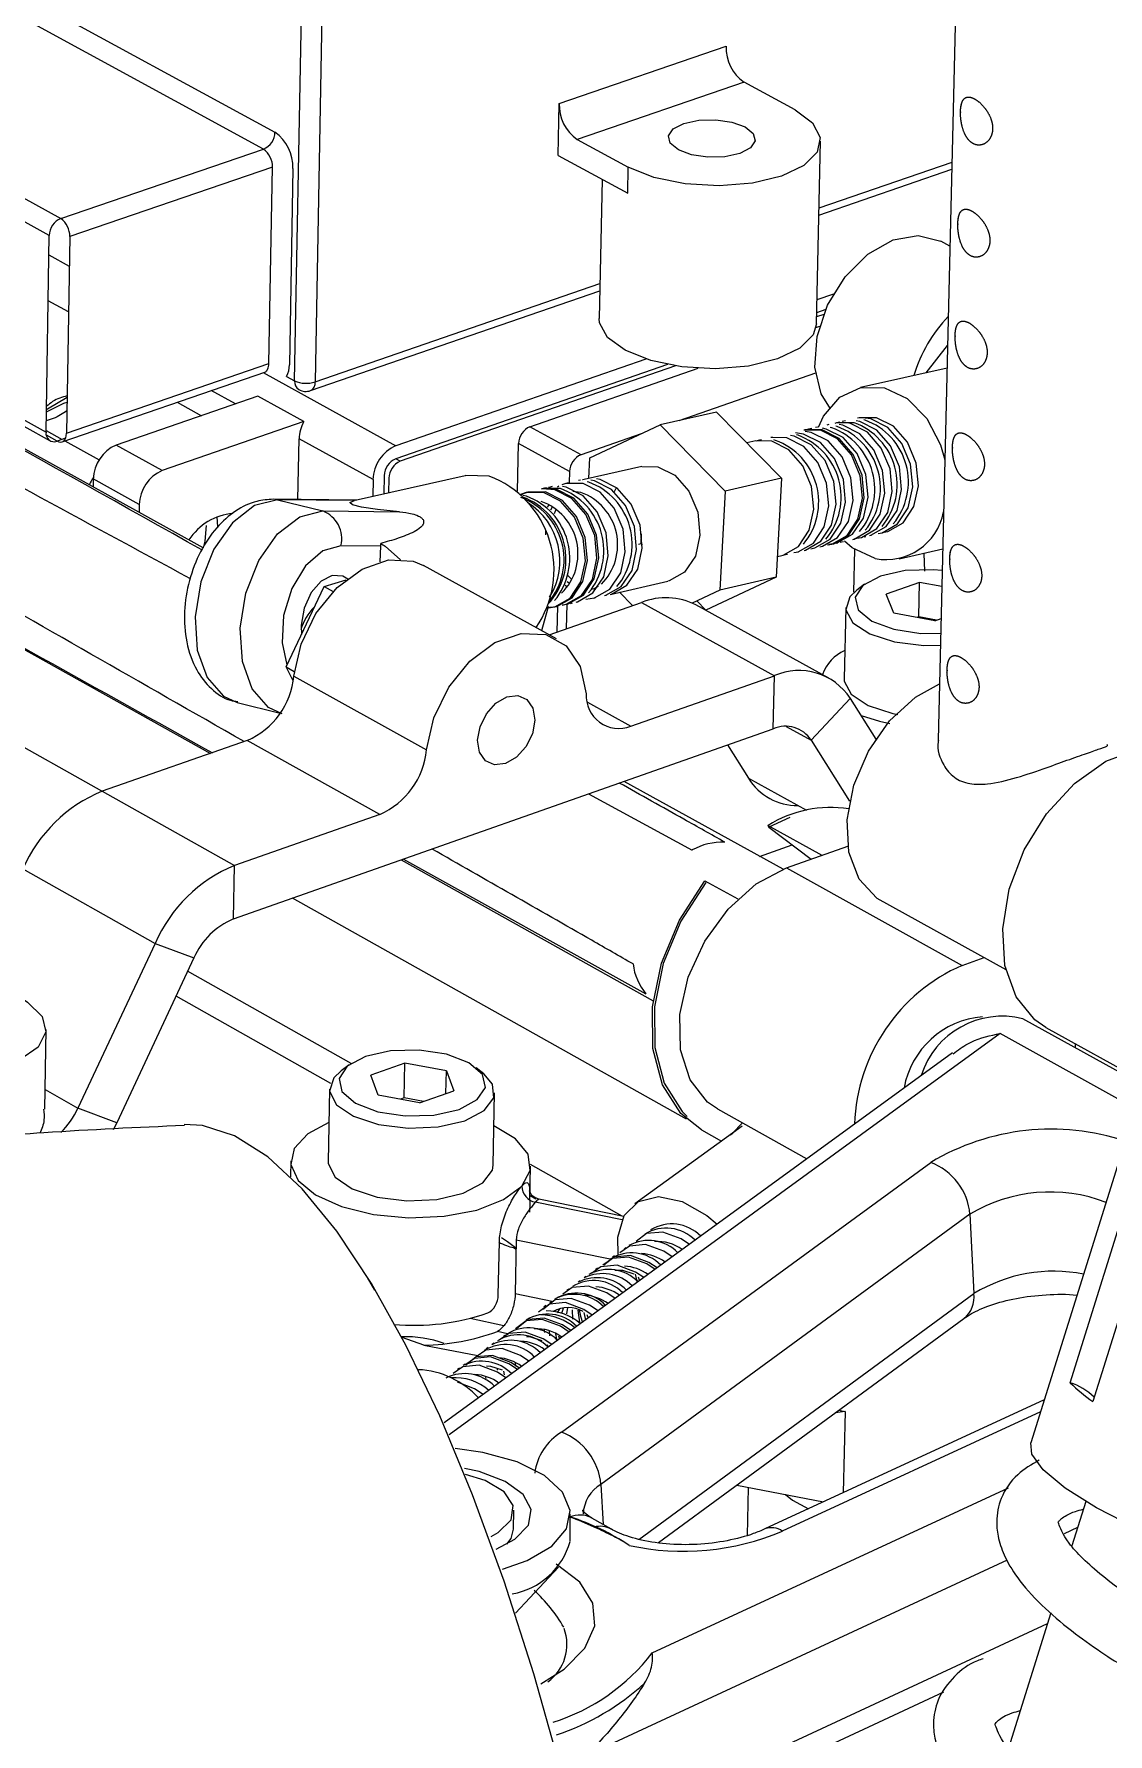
# Model space of a CAD drawing. Header units: millimetres. Extents: x -151 to 157, y -71 to 282.
# Drawn here: x 25.2 to 57.3, y -21.6 to 29.2 of the extents above; entities that cross this region are included whole.
import ezdxf

# ---------------------------------------------------------------- set-up
doc = ezdxf.new("R2010")
doc.units = ezdxf.units.MM

msp = doc.modelspace()

# ---------------------------------------------------------------- linework, layer by layer
at = {"color": 7, "linetype": 'Continuous', "lineweight": 15}
for p, q in [((30.242, 13.884), (-43.66, 54.821)), ((27.214, 6.607), (-43.429, 46.197)), ((17.14, 34.608), (32.389, 26.311)), ((32.046, 25.805), (16.8, 34.108)), ((25.637, 23.225), (10.42, 31.58)), ((52.803, 31.996), (52.23, 8.137)), ((33.794, 29.808), (33.589, 18.844)), ((40.894, 27.173), (45.886, 28.882)), ((46.424, 27.804), (41.432, 26.092)), ((47.953, 26.982), (46.424, 27.804)), ((40.862, 25.611), (40.894, 27.173)), ((41.432, 26.092), (42.959, 25.266)), ((48.587, 20.586), (48.712, 26.046)), ((10.35, 25.753), (25.541, 17.347)), ((10.478, 25.49), (25.668, 17.082)), ((25.982, 23.733), (32.046, 25.805)), ((42.943, 24.485), (42.959, 25.266)), ((48.662, 23.834), (52.64, 25.207)), ((42.179, 24.898), (42.091, 20.739)), ((52.585, 22.903), (52.307, 23.053)), ((33.455, 18.585), (42.109, 21.572)), ((49.1, 21.474), (48.604, 21.302)), ((48.808, 20.863), (48.592, 20.789)), ((48.866, 21.007), (48.595, 20.913)), ((48.575, 20.474), (48.689, 20.514)), ((26.154, 17.311), (32.208, 19.397)), ((44.132, 19.367), (36.001, 16.55)), ((43.489, 19.531), (36.009, 16.94)), ((44.37, 19.325), (36.14, 16.473)), ((40.018, 17.507), (45.053, 19.253)), ((48.564, 19.109), (44.471, 17.687)), ((52.497, 19.259), (49.905, 18.68)), ((11.322, 18.424), (30.457, 7.741)), ((33.253, 17.659), (31.873, 18.418)), ((45.603, 17.94), (47.548, 15.964)), ((33.253, 17.659), (29.018, 16.196)), ((41.546, 16.671), (40.018, 17.507)), ((43.344, 17.296), (41.546, 16.671)), ((41.814, 16.579), (43.914, 17.563)), ((43.914, 17.563), (45.86, 15.584)), ((48.454, 17.458), (48.398, 17.445)), ((48.622, 17.495), (48.566, 17.483)), ((48.957, 17.57), (48.901, 17.558)), ((49.045, 17.476), (48.998, 17.486)), ((49.293, 17.645), (49.237, 17.633)), ((49.46, 17.683), (49.404, 17.67)), ((29.018, 16.196), (27.64, 16.958)), ((33.076, 15.331), (33.11, 17.144)), ((35.323, 15.926), (33.11, 17.144)), ((39.647, 15.576), (39.676, 17.001)), ((41.203, 16.164), (39.676, 17.001)), ((46.774, 17.081), (46.507, 17.021)), ((47.253, 17.074), (46.774, 17.081)), ((46.942, 17.119), (46.886, 17.107)), ((47.279, 17.194), (47.222, 17.182)), ((47.701, 17.175), (47.222, 17.182)), ((47.365, 17.099), (47.318, 17.11)), ((43.368, 16.319), (41.641, 15.932)), ((41.781, 15.963), (41.814, 16.579)), ((28.331, 15.181), (26.953, 15.944)), ((38.085, 16.041), (34.786, 15.304)), ((35.323, 15.926), (35.313, 15.421)), ((41.189, 15.831), (41.133, 15.818)), ((41.203, 16.164), (41.196, 15.832)), ((41.528, 15.907), (41.472, 15.894)), ((41.951, 15.886), (41.84, 15.908)), ((47.548, 15.964), (45.86, 15.584)), ((47.548, 15.964), (47.387, 13.004)), ((34.828, 15.313), (32.344, 15.338)), ((32.469, 15.322), (32.344, 15.338)), ((32.469, 15.322), (33.82, 14.988)), ((34.768, 15.299), (32.469, 15.322)), ((34.835, 15.311), (34.768, 15.299)), ((39.914, 15.43), (39.803, 15.452)), ((40.511, 15.679), (40.454, 15.666)), ((40.68, 15.717), (40.624, 15.704)), ((40.881, 15.725), (40.839, 15.701)), ((42.55, 15.575), (42.594, 15.668)), ((45.86, 15.584), (45.7, 12.621)), ((28.331, 15.181), (28.327, 14.945)), ((33.82, 14.988), (36.119, 14.965)), ((40.692, 15.117), (40.635, 15.009)), ((40.487, 14.399), (40.485, 14.272)), ((43.344, 14.002), (43.36, 14.309)), ((50.181, 14.252), (50.236, 14.265)), ((35.56, 13.938), (34.365, 13.948)), ((48, 13.758), (48.056, 13.771)), ((49.175, 14.025), (49.231, 14.037)), ((49.298, 14.054), (49.343, 14.063)), ((49.343, 14.063), (49.399, 14.075)), ((49.678, 14.139), (49.734, 14.151)), ((50.013, 14.215), (50.069, 14.227)), ((51.069, 13.556), (52.368, 13.851)), ((40.812, 11.164), (36.838, 13.357)), ((47.421, 13.627), (47.552, 13.657)), ((47.619, 13.673), (47.664, 13.682)), ((47.664, 13.682), (47.72, 13.695)), ((51.799, 13.721), (51.821, 13.193)), ((32.721, 10.326), (33.858, 12.731)), ((33.858, 12.731), (34.517, 12.929)), ((33.858, 12.731), (34.133, 12.578)), ((41.135, 12.879), (41.197, 12.834)), ((42.421, 12.494), (44.147, 12.885)), ((50.028, 12.798), (49.794, 12.624)), ((51.672, 12.852), (50.674, 12.502)), ((51.648, 11.824), (51.672, 12.852)), ((52.341, 12.731), (51.672, 12.852)), ((40.593, 11.285), (43.355, 12.251)), ((41.121, 12.2), (41.105, 11.464)), ((41.235, 12.225), (41.291, 12.238)), ((41.404, 12.264), (41.461, 12.277)), ((41.913, 12.379), (41.969, 12.392)), ((42.252, 12.456), (42.308, 12.469)), ((43.355, 12.251), (47.332, 10.064)), ((50.901, 11.929), (50.674, 12.502)), ((48.963, 9.994), (44.986, 12.179)), ((49.466, 12.103), (49.417, 9.966)), ((52.129, 11.706), (50.901, 11.929)), ((52.129, 11.706), (52.318, 11.772)), ((32.721, 10.326), (32.969, 10.188)), ((32.935, 9.91), (32.721, 10.326)), ((32.954, 10.053), (36.921, 7.849)), ((43.033, 8.554), (47.332, 10.064)), ((47.296, 8.474), (47.332, 10.064)), ((31.255, 9.266), (32.545, 8.942)), ((49.603, 9.381), (48.432, 8.134)), ((49.603, 9.381), (50.365, 8.17)), ((48.432, 8.134), (49.581, 6.311)), ((31.559, 8.126), (27.217, 6.608)), ((35.523, 5.916), (31.559, 8.126)), ((45.93, 7.993), (46.56, 6.997)), ((27.217, 6.608), (31.177, 4.389)), ((47.589, 4.275), (42.84, 6.905)), ((41.772, 6.53), (44.876, 4.852)), ((35.523, 5.916), (31.177, 4.389)), ((47.796, 5.824), (47.164, 5.532)), ((48.759, 4.691), (47.14, 5.586)), ((47.14, 5.586), (47.164, 5.532)), ((47.164, 5.532), (48.434, 4.576)), ((36.24, 4.582), (43.487, 0.555)), ((24.851, 4.288), (28.806, 2.06)), ((31.148, 2.79), (31.177, 4.389)), ((36.163, 4.555), (43.706, 0.344)), ((47.694, 4.314), (52.951, 1.403)), ((45.254, 3.934), (46.237, 3.388)), ((44.703, -3.194), (32.916, 3.412)), ((50.394, 3.415), (54.255, 1.279)), ((28.806, 2.06), (26.495, -2.871)), ((28.806, 2.06), (29.964, 1.626)), ((29.964, 1.626), (27.654, -3.302)), ((52.951, 1.403), (53.608, 1.637)), ((34.669, -1.531), (29.776, 1.225)), ((34.058, -2.125), (29.429, 0.485)), ((59.9, -3.039), (54.766, -0.193)), ((55.456, -0.455), (60.561, -3.284)), ((25.501, -2.896), (25.54, -0.515)), ((36.276, -1.52), (35.253, -1.883)), ((36.256, -2.562), (36.276, -1.52)), ((34.606, -1.574), (34.37, -1.749)), ((35.473, -2.477), (35.253, -1.883)), ((37.506, -2.428), (37.519, -1.75)), ((37.519, -1.75), (37.741, -2.344)), ((38.635, -1.841), (38.407, -1.656)), ((34.023, -2.303), (33.982, -4.467)), ((36.718, -2.708), (35.473, -2.477)), ((36.718, -2.708), (37.741, -2.344)), ((38.917, -4.574), (38.961, -2.409)), ((27.654, -3.302), (26.495, -2.871)), ((45.627, -2.887), (48.301, -4.384)), ((46.37, -3.4), (43.155, -5.725)), ((45.151, -3.515), (45.748, -3.85)), ((46.376, -3.306), (46.078, -3.611)), ((32.861, -4.445), (32.852, -4.921)), ((42.774, -6.096), (40.039, -4.555)), ((40.961, -12.551), (52.009, -4.49)), ((40.018, -5.615), (40.039, -4.6)), ((56.176, -11.075), (58.21, -4.582)), ((40.194, -5.586), (40.021, -5.488)), ((42.824, -6.106), (40.289, -5.59)), ((58.894, -5.139), (56.858, -11.638)), ((53.181, -6.039), (42.141, -14.114)), ((53.181, -6.039), (53.301, -8.41)), ((39.588, -7.046), (39.525, -7.032)), ((42.891, -7.035), (42.834, -7.077)), ((42.549, -7.283), (42.492, -7.324)), ((41.523, -8.026), (41.465, -8.067)), ((41.694, -7.902), (41.637, -7.943)), ((42.036, -7.654), (41.979, -7.696)), ((41.18, -8.274), (41.123, -8.315)), ((40.495, -8.77), (40.437, -8.811)), ((40.666, -8.646), (40.609, -8.687)), ((41.281, -8.895), (41.287, -9.176)), ((39.233, -9.372), (38.233, -9.152)), ((39.282, -9.648), (39.225, -9.689)), ((43.867, -15.855), (53.003, -9.152)), ((36.847, -9.952), (38.455, -10.257)), ((38.767, -10.021), (38.71, -10.062)), ((38.939, -9.896), (38.881, -9.938)), ((40.872, -9.677), (40.902, -9.767)), ((37.907, -10.643), (37.85, -10.684)), ((38.079, -10.518), (38.022, -10.56)), ((55.407, -11.586), (47.048, -15.447)), ((46.204, -14.14), (48.805, -14.635)), ((46.544, -14.205), (46.512, -15.637)), ((56.644, -14.624), (56.229, -15.949)), ((39.53, -15.45), (39.533, -14.888)), ((41.221, -15.816), (41.226, -14.995)), ((42.461, -15.456), (41.87, -15.119)), ((39.585, -17.961), (40.872, -16.589)), ((55.6, -17.957), (54.335, -21.995)), ((43.678, -24.375), (52.404, -20.317))]:
    msp.add_line(p, q, dxfattribs=at)
at = {"color": 144, "linetype": 'Continuous', "lineweight": 0}
for p, q in [((10.761, 32.082), (25.982, 23.733)), ((32.978, 18.88), (33.18, 29.844)), ((40.862, 25.611), (42.943, 24.485)), ((32.315, 25.263), (26.251, 23.189)), ((32.208, 19.397), (32.315, 25.263)), ((32.927, 25.227), (32.82, 19.361)), ((25.541, 17.347), (25.637, 23.225)), ((26.251, 23.189), (26.154, 17.311)), ((51.873, 19.12), (52.514, 19.932)), ((26.021, 17.052), (32.116, 19.152)), ((32.738, 19.012), (32.978, 18.88)), ((31.873, 18.418), (27.64, 16.958)), ((29.462, 18.238), (30.189, 17.837)), ((45.603, 17.94), (43.914, 17.563)), ((25.69, 17.729), (25.547, 17.68)), ((48.205, 17.288), (47.959, 17.319)), ((48.709, 17.4), (48.211, 17.403)), ((48.429, 17.338), (48.254, 17.366)), ((48.877, 17.438), (48.768, 17.459)), ((49.213, 17.513), (49.166, 17.524)), ((49.38, 17.551), (49.271, 17.572)), ((49.604, 17.601), (49.494, 17.622)), ((49.883, 17.663), (49.774, 17.684)), ((50.218, 17.738), (49.972, 17.77)), ((50.051, 17.701), (50.004, 17.711)), ((25.872, 17.072), (25.551, 17.25)), ((26.125, 17.16), (25.872, 17.072)), ((47.925, 17.225), (47.816, 17.246)), ((48.037, 17.25), (47.991, 17.26)), ((36.14, 16.473), (36.001, 16.55)), ((26.953, 15.944), (26.949, 15.708)), ((35.658, 16.043), (35.648, 15.496)), ((35.797, 15.966), (35.789, 15.528)), ((41.782, 15.848), (41.734, 15.859)), ((42.121, 15.924), (42.01, 15.946)), ((40.82, 15.633), (40.385, 15.65)), ((40.764, 15.62), (40.397, 15.647)), ((41.103, 15.696), (40.992, 15.718)), ((41.542, 15.541), (41.3, 15.568)), ((40.593, 15.184), (40.537, 15.102)), ((35.536, 13.469), (35.56, 13.938)), ((35.685, 13.934), (36.141, 13.525)), ((43.344, 14.002), (43.269, 13.985)), ((43.382, 13.964), (43.344, 14.002)), ((49.71, 12.556), (49.74, 13.835)), ((41.074, 12.765), (41.145, 12.724)), ((41.139, 13.069), (41.261, 12.952)), ((41.902, 12.655), (42.073, 12.74)), ((47.387, 13.004), (45.284, 12.026)), ((47.387, 13.004), (45.7, 12.621)), ((43.09, 12.158), (42.699, 12.557)), ((45.7, 12.621), (44.872, 12.236)), ((45.284, 12.026), (45.013, 12.301)), ((40.839, 12.138), (40.823, 11.365)), ((51.648, 11.824), (51.591, 11.804)), ((52.186, 11.726), (51.648, 11.824)), ((31.148, 2.79), (47.296, 8.474)), ((47.685, 8.545), (48.432, 8.134)), ((46.56, 6.997), (48.293, 6.04)), ((46.89, 4.662), (47.863, 5.006)), ((47.694, 4.314), (49.528, 4.964)), ((56.333, -0.941), (56.33, -1.06)), ((37.519, -1.75), (36.276, -1.52)), ((52.657, -1.214), (37.451, -12.278)), ((36.256, -2.562), (36.144, -2.602)), ((36.829, -2.668), (36.256, -2.562)), ((27.654, -3.302), (27.55, -3.511)), ((57.845, -3.797), (55.006, -12.869)), ((39.071, -8.454), (39.104, -6.852)), ((39.525, -7.032), (39.604, -7.079)), ((39.609, -6.808), (39.576, -8.41)), ((35.382, -8.311), (35.161, -7.926)), ((43.255, -7.909), (43.293, -8.027)), ((43.277, -15.76), (53.301, -8.41)), ((40.816, -8.881), (40.755, -8.95)), ((41.015, -8.841), (40.958, -9.016)), ((41.146, -8.823), (41.11, -9.019)), ((41.719, -9.031), (41.757, -9.145)), ((40.443, -9.498), (40.451, -9.572)), ((40.591, -9.537), (40.602, -9.675)), ((36.847, -9.952), (36.195, -9.725)), ((40.53, -9.927), (40.56, -10.016)), ((39.036, -10.655), (39.038, -10.701)), ((39.567, -10.468), (39.591, -10.593)), ((38.693, -10.904), (38.695, -10.951)), ((39.226, -10.727), (39.248, -10.843))]:
    msp.add_line(p, q, dxfattribs=at)
at = {"color": 8, "linetype": 'Continuous', "lineweight": 15}
for p, q in [((48.667, 24.047), (52.645, 25.419)), ((25.628, 22.644), (26.236, 22.31)), ((33.589, 18.844), (42.113, 21.785)), ((26.214, 20.94), (25.605, 21.275)), ((32.034, 19.124), (36.009, 16.94)), ((31.211, 18.19), (30.484, 18.59)), ((25.542, 17.39), (26.023, 17.124)), ((26.103, 17.08), (27.127, 16.513)), ((41.738, 9.27), (43.033, 8.554)), ((54.089, -0.637), (37.604, -12.637)), ((58.643, -3.164), (54.089, -0.637)), ((25.511, -2.312), (26.495, -2.871)), ((42.774, -6.208), (40.179, -5.68)), ((42.416, -7.381), (39.609, -6.808)), ((39.576, -8.41), (40.68, -8.636)), ((39.343, -9.608), (39.044, -9.547)), ((55.296, -11.941), (47.568, -15.511)), ((49.26, -11.898), (49.444, -11.936)), ((49.444, -11.936), (49.387, -14.366)), ((42.141, -14.114), (42.206, -15.31)), ((43.677, -19.151), (54.339, -14.217)), ((56.399, -15.406), (56, -15.592)), ((54.295, -16.382), (41.691, -22.227)), ((41.823, -24.626), (55.503, -18.268))]:
    msp.add_line(p, q, dxfattribs=at)
at = {"color": 7, "linetype": 'Continuous', "lineweight": 15, "flags": 128}
for points in [[(47.953, 26.982), (48.476, 26.593), (48.705, 26.158), (48.616, 25.719), (48.217, 25.32), (47.548, 24.999), (46.673, 24.788), (45.679, 24.708), (44.663, 24.768), (43.726, 24.96), (42.959, 25.266)], [(46.457, 26.468), (46.701, 26.27), (46.755, 26.05), (46.612, 25.841), (46.294, 25.675), (45.848, 25.578), (45.343, 25.564), (44.855, 25.636), (44.46, 25.782), (44.217, 25.98), (44.163, 26.201), (44.306, 26.409), (44.625, 26.575), (45.071, 26.672), (45.575, 26.685), (46.062, 26.614), (46.457, 26.468)], [(48.649, 17.495), (48.804, 17.82), (49.291, 18.389), (49.922, 18.684), (50.622, 18.669), (51.305, 18.347), (51.889, 17.755), (52.304, 16.965), (52.432, 16.52)], [(49.715, 17.626), (49.193, 17.622), (49.138, 17.606)], [(46.886, 17.107), (46.842, 17.096), (46.787, 17.079)], [(47.552, 13.657), (47.591, 13.667), (48.048, 13.928), (48.371, 14.41), (48.509, 15.037), (48.442, 15.716), (48.18, 16.341), (47.762, 16.818), (47.253, 17.074)], [(47.915, 13.743), (48.039, 13.768), (48.497, 14.03), (48.819, 14.511), (48.957, 15.139), (48.89, 15.817), (48.628, 16.442), (48.21, 16.919), (47.701, 17.175)], [(43.368, 16.319), (43.847, 16.311), (44.356, 16.054), (44.774, 15.576), (45.037, 14.949), (45.105, 14.269), (44.967, 13.64), (44.644, 13.157), (44.186, 12.895), (44.147, 12.885)], [(38.803, 16.029), (38.102, 16.044), (38.085, 16.041)], [(41.612, 15.81), (41.089, 15.807), (40.977, 15.77)], [(41.693, 12.354), (41.952, 12.389), (42.41, 12.651), (42.733, 13.135), (42.871, 13.765), (42.803, 14.445), (42.54, 15.073), (42.122, 15.553), (41.612, 15.81)], [(42.252, 12.456), (42.291, 12.466), (42.749, 12.728), (43.072, 13.211), (43.21, 13.841), (43.142, 14.522), (42.879, 15.15), (42.461, 15.629), (41.951, 15.886)], [(36.119, 14.965), (35.455, 15.035), (34.981, 15.104), (34.706, 15.172), (34.634, 15.238), (34.768, 15.299)], [(40.934, 15.658), (40.41, 15.655), (40.355, 15.638)], [(50.343, 13.566), (49.661, 13.89), (49.428, 14.082)], [(32.954, 10.053), (33.169, 11.007), (33.617, 11.92), (34.25, 12.695), (34.999, 13.249), (35.785, 13.523), (36.522, 13.486), (36.838, 13.357)], [(52.352, 13.205), (52.086, 13.228), (51.247, 13.204), (50.508, 13.04), (49.981, 12.76), (49.745, 12.407), (49.837, 12.034), (50.244, 11.698), (50.903, 11.45), (51.715, 11.329), (52.307, 11.33)], [(49.794, 12.624), (49.588, 12.425), (49.47, 12.037), (49.679, 11.648), (50.187, 11.313), (50.928, 11.076), (51.799, 10.969), (52.298, 10.972)], [(36.921, 7.849), (37.138, 8.805), (37.587, 9.721), (38.221, 10.499), (38.972, 11.055), (39.758, 11.329), (40.496, 11.294), (41.105, 10.952), (41.522, 10.34), (41.702, 9.525)], [(50.394, 3.415), (49.865, 3.985), (49.559, 4.788), (49.504, 5.753), (49.704, 6.791), (50.143, 7.808), (50.78, 8.711), (51.556, 9.418), (52.271, 9.816)], [(49.924, 8.87), (50.476, 8.703), (50.788, 8.637)], [(55.456, -0.455), (55.126, -0.229), (54.56, 0.466), (54.23, 1.398), (54.161, 2.497), (54.359, 3.679), (54.808, 4.856), (55.476, 5.938), (56.311, 6.843), (57.25, 7.503), (58.222, 7.868), (59.153, 7.911), (59.913, 7.664)], [(24.884, 0.368), (24.991, 0.3), (25.426, -0.126), (25.535, -0.588), (25.305, -1.038), (24.761, -1.424), (23.961, -1.707), (22.992, -1.854), (21.96, -1.849), (20.978, -1.694), (20.151, -1.405), (19.57, -1.013), (19.297, -0.562), (19.363, -0.1), (19.758, 0.323), (19.965, 0.451)], [(37.9, -2.903), (38.442, -2.612), (38.687, -2.246), (38.599, -1.859), (38.191, -1.512), (37.526, -1.256), (36.704, -1.131), (35.851, -1.155), (35.096, -1.325), (34.554, -1.615), (34.307, -1.981), (34.393, -2.368), (34.8, -2.716), (35.465, -2.973), (36.288, -3.099), (37.143, -3.074), (37.9, -2.903)], [(34.37, -1.749), (34.154, -1.957), (34.025, -2.36), (34.23, -2.762), (34.74, -3.11), (35.488, -3.356), (36.372, -3.466), (37.272, -3.426), (38.067, -3.241)], [(38.067, -3.241), (38.648, -2.936), (38.937, -2.553), (38.896, -2.144), (38.635, -1.841)], [(40.967, -22.719), (40.136, -19.781), (39.244, -17.008), (38.302, -14.428), (37.319, -12.069), (36.307, -9.954), (35.275, -8.106), (34.236, -6.543), (33.2, -5.279), (32.178, -4.325), (31.18, -3.691), (30.217, -3.381), (29.676, -3.35)], [(34.004, -3.291), (33.374, -3.631), (32.965, -4.071), (32.866, -4.551), (33.085, -5.028), (33.604, -5.461), (34.377, -5.81), (35.334, -6.045), (36.392, -6.144), (37.454, -6.098), (38.427, -5.911), (39.223, -5.601), (39.772, -5.195), (39.772, -5.195)], [(39.772, -5.195), (40.025, -4.729), (39.96, -4.244), (39.583, -3.785), (38.941, -3.397)], [(42.661, -7.254), (42.647, -6.724), (42.839, -6.079), (43.262, -5.657), (43.865, -5.508), (44.575, -5.652), (45.306, -6.071), (45.618, -6.336)], [(44.276, -7.312), (44.027, -7.146), (43.48, -6.945), (42.997, -6.988), (42.71, -7.191)], [(42.055, -8.928), (41.802, -8.759), (41.255, -8.557), (40.772, -8.599), (40.427, -8.878), (40.42, -8.889)], [(42.568, -8.555), (42.316, -8.386), (41.769, -8.184), (41.286, -8.227), (40.999, -8.43)], [(41.447, -8.905), (41.501, -9.278), (41.513, -9.322)], [(39.301, -10.931), (39.043, -10.757), (38.496, -10.554), (38.013, -10.596), (37.725, -10.8)], [(38.614, -11.431), (38.355, -11.256), (37.851, -11.06)], [(39.198, -16.65), (39.933, -16.393), (40.669, -15.96), (41.11, -15.446), (41.221, -14.894), (40.995, -14.347), (40.45, -13.85), (39.631, -13.443), (38.604, -13.159), (37.782, -13.044)], [(56.968, -14.812), (56.028, -14.223), (55.374, -13.68), (55.035, -13.206), (55.006, -12.869)], [(39.003, -16.046), (39.567, -15.752), (39.97, -15.331), (40.057, -14.869), (39.818, -14.417), (39.279, -14.024), (38.5, -13.732), (38.059, -13.637)], [(38.861, -15.674), (39.07, -15.556), (39.455, -15.172), (39.516, -14.747), (39.244, -14.338), (38.676, -14.001), (38.094, -13.822)], [(47.661, -14.417), (47.876, -14.585), (48.355, -14.843)], [(70.057, -17.643), (70.046, -17.673), (69.744, -17.956), (69.125, -18.12), (68.216, -18.159), (67.056, -18.07), (65.696, -17.857), (64.197, -17.53), (62.623, -17.102), (61.045, -16.592), (59.533, -16.023), (58.154, -15.421), (56.968, -14.812)], [(40.344, -20.073), (41.044, -19.639), (41.664, -19.015), (41.956, -18.343), (41.903, -17.669), (41.508, -17.039), (40.799, -16.496)]]:
    msp.add_lwpolyline(points, dxfattribs=at)
at = {"color": 144, "linetype": 'Continuous', "lineweight": 0, "flags": 128}
for points in [[(49.007, 18.045), (48.73, 18.493), (48.546, 19.289), (48.613, 20.204), (48.925, 21.138), (49.448, 21.989), (50.124, 22.666), (50.882, 23.094), (51.637, 23.228), (52.307, 23.053)], [(48.587, 20.586), (48.488, 20.252), (48.089, 19.854), (47.424, 19.533), (46.557, 19.322), (45.571, 19.241), (44.563, 19.298), (43.63, 19.488), (42.863, 19.791), (42.336, 20.179), (42.101, 20.613), (42.091, 20.739)], [(26.172, 18.379), (25.581, 18.035), (25.552, 18.013)], [(25.551, 17.954), (26.072, 18.211), (26.169, 18.242)], [(25.872, 17.072), (25.926, 17.05), (25.978, 17.044), (26.026, 17.054), (26.069, 17.079), (26.104, 17.119), (26.13, 17.173), (26.147, 17.238), (26.154, 17.311)], [(48.42, 13.857), (48.543, 13.882), (49.001, 14.144), (49.323, 14.625), (49.461, 15.252), (49.394, 15.93), (49.132, 16.555), (48.714, 17.032), (48.205, 17.288)], [(48.765, 17.413), (48.243, 17.409), (48.232, 17.406)], [(48.398, 17.445), (48.354, 17.434), (48.277, 17.41)], [(48.687, 13.915), (48.767, 13.933), (49.224, 14.195), (49.547, 14.676), (49.685, 15.303), (49.618, 15.98), (49.356, 16.605), (48.938, 17.082), (48.429, 17.338)], [(48.924, 13.971), (49.047, 13.996), (49.504, 14.258), (49.826, 14.739), (49.965, 15.366), (49.898, 16.043), (49.635, 16.668), (49.218, 17.145), (48.709, 17.4)], [(48.936, 13.979), (49.102, 14.009), (49.56, 14.271), (49.882, 14.752), (50.021, 15.379), (49.954, 16.056), (49.691, 16.681), (49.274, 17.157), (48.765, 17.413)], [(48.958, 14), (49.214, 14.034), (49.672, 14.296), (49.994, 14.777), (50.133, 15.404), (50.065, 16.081), (49.803, 16.706), (49.386, 17.182), (48.877, 17.438)], [(49.404, 17.67), (49.361, 17.66), (49.359, 17.659)], [(49.678, 14.139), (49.717, 14.148), (50.175, 14.41), (50.497, 14.891), (50.636, 15.517), (50.568, 16.195), (50.306, 16.819), (49.889, 17.295), (49.38, 17.551)], [(49.73, 14.166), (49.941, 14.199), (50.398, 14.46), (50.721, 14.941), (50.859, 15.568), (50.792, 16.245), (50.53, 16.869), (50.112, 17.345), (49.604, 17.601)], [(50.386, 17.776), (49.863, 17.772), (49.822, 17.76)], [(50.181, 14.252), (50.22, 14.262), (50.677, 14.524), (51, 15.004), (51.138, 15.631), (51.071, 16.308), (50.809, 16.932), (50.392, 17.408), (49.883, 17.663)], [(50.432, 14.313), (50.555, 14.338), (51.012, 14.6), (51.335, 15.08), (51.473, 15.706), (51.406, 16.383), (51.144, 17.007), (50.727, 17.483), (50.218, 17.738)], [(50.556, 14.346), (50.722, 14.376), (51.18, 14.637), (51.502, 15.118), (51.64, 15.744), (51.573, 16.421), (51.311, 17.045), (50.894, 17.521), (50.386, 17.776)], [(48.227, 13.81), (48.263, 13.819), (48.721, 14.081), (49.043, 14.562), (49.181, 15.189), (49.114, 15.867), (48.852, 16.492), (48.434, 16.969), (47.925, 17.225)], [(41.641, 15.932), (41.598, 15.921), (41.595, 15.92)], [(42.421, 12.494), (42.461, 12.504), (42.918, 12.767), (43.241, 13.249), (43.379, 13.879), (43.311, 14.56), (43.048, 15.188), (42.63, 15.667), (42.121, 15.924)], [(40.424, 15.544), (39.901, 15.541), (39.74, 15.482)], [(40.481, 15.557), (39.958, 15.554), (39.749, 15.471)], [(40.505, 12.085), (40.765, 12.12), (41.223, 12.383), (41.545, 12.866), (41.683, 13.496), (41.615, 14.178), (41.352, 14.807), (40.934, 15.286), (40.424, 15.544)], [(40.519, 12.099), (40.821, 12.133), (41.279, 12.395), (41.602, 12.879), (41.74, 13.509), (41.672, 14.191), (41.409, 14.819), (40.99, 15.299), (40.481, 15.557)], [(40.624, 15.704), (40.58, 15.693), (40.578, 15.692)], [(40.979, 12.171), (41.104, 12.197), (41.562, 12.459), (41.885, 12.943), (42.023, 13.573), (41.955, 14.254), (41.692, 14.883), (41.273, 15.362), (40.764, 15.62)], [(40.991, 12.179), (41.161, 12.21), (41.619, 12.472), (41.941, 12.955), (42.079, 13.586), (42.011, 14.267), (41.748, 14.896), (41.33, 15.375), (40.82, 15.633)], [(41.404, 12.264), (41.444, 12.274), (41.901, 12.536), (42.224, 13.019), (42.362, 13.65), (42.294, 14.331), (42.031, 14.959), (41.613, 15.439), (41.103, 15.696)], [(30.649, 14.816), (30.67, 14.516), (30.669, 14.493)], [(40.792, 15.022), (40.774, 14.98), (40.745, 14.902)], [(30.328, 14.553), (30.296, 14.09), (30.237, 13.887)], [(34.574, 12.946), (34.425, 13.038), (34.102, 13.063), (33.768, 12.89), (33.475, 12.547), (33.266, 12.086), (33.175, 11.576), (33.181, 11.299)], [(40.569, 12.133), (40.545, 12.057), (40.368, 11.409)], [(49.417, 9.966), (49.42, 9.9), (49.629, 9.51), (50.137, 9.174), (50.877, 8.937), (51.02, 8.908)], [(38.451, 8.133), (38.524, 8.538), (38.717, 8.927), (39, 9.241), (39.329, 9.432), (39.656, 9.471), (39.929, 9.352), (40.108, 9.093), (40.166, 8.734), (40.093, 8.33), (39.9, 7.941), (39.618, 7.628), (39.289, 7.436), (38.962, 7.397), (38.688, 7.516), (38.509, 7.774), (38.451, 8.133)], [(45.627, -2.887), (45.334, -2.684), (44.81, -2.018), (44.526, -1.121), (44.507, -0.07), (44.755, 1.046), (45.249, 2.129), (45.945, 3.087), (46.784, 3.837), (47.694, 4.314)], [(45.151, -3.515), (44.531, -3.025), (43.981, -2.168), (43.692, -1.081), (43.684, 0.161), (43.957, 1.471), (44.493, 2.758), (45.254, 3.934)], [(45.277, 3.88), (44.531, 2.722), (44.007, 1.455), (43.74, 0.167), (43.75, -1.053), (44.034, -2.121), (44.574, -2.965), (44.726, -3.116)], [(33.982, -4.467), (33.984, -4.524), (34.189, -4.927), (34.699, -5.276), (35.446, -5.522), (36.33, -5.633), (37.23, -5.592), (38.023, -5.407)], [(38.023, -5.407), (38.604, -5.102), (38.893, -4.718), (38.917, -4.574)], [(44.787, -6.94), (44.54, -6.775), (43.993, -6.574), (43.51, -6.617), (43.194, -6.855)], [(39.588, -7.046), (39.351, -6.858), (39.171, -6.745)], [(43.422, -7.933), (43.172, -7.766), (42.625, -7.564), (42.142, -7.607), (41.855, -7.81)], [(43.764, -7.685), (43.514, -7.518), (42.967, -7.317), (42.484, -7.359), (42.197, -7.562)], [(43.82, -7.643), (43.571, -7.477), (43.024, -7.275), (42.541, -7.318), (42.225, -7.557)], [(43.133, -7.824), (42.802, -7.722), (42.554, -7.717)], [(43.17, -7.832), (43.211, -8.039), (43.221, -8.079)], [(41.245, -9.518), (40.99, -9.347), (40.443, -9.144), (39.96, -9.186), (39.616, -9.464)], [(41.884, -9.053), (41.631, -8.883), (41.083, -8.681), (40.6, -8.723), (40.278, -8.97)], [(40.899, -8.864), (40.899, -8.864), (40.834, -8.987)], [(41.489, -8.898), (41.528, -9.081), (41.586, -9.269)], [(41.635, -8.974), (41.672, -9.154), (41.684, -9.198)], [(40.674, -9.933), (40.418, -9.761), (39.871, -9.559), (39.388, -9.601), (39.1, -9.804)], [(41.188, -9.559), (40.933, -9.388), (40.386, -9.186), (39.903, -9.228), (39.586, -9.467)], [(40.782, -9.614), (40.817, -9.774), (40.829, -9.82)], [(39.988, -10.432), (39.731, -10.259), (39.184, -10.056), (38.701, -10.098), (38.413, -10.302)], [(40.382, -9.82), (40.048, -9.716), (39.92, -9.705)], [(39.645, -10.682), (39.387, -10.508), (38.84, -10.305), (38.357, -10.347), (38.069, -10.55)], [(39.702, -10.64), (39.444, -10.466), (38.897, -10.264), (38.414, -10.305), (38.097, -10.545)], [(39.196, -10.7), (38.846, -10.587), (38.716, -10.576)], [(39.331, -15.901), (39.452, -15.735), (39.53, -15.45)]]:
    msp.add_lwpolyline(points, dxfattribs=at)
at = {"color": 8, "linetype": 'Continuous', "lineweight": 15, "flags": 128}
for points in [[(32.469, 15.322), (31.78, 15.15), (31.117, 14.638), (30.559, 13.847), (30.171, 12.871), (30, 11.824), (30.065, 10.831), (30.359, 10.008), (30.847, 9.454), (31.255, 9.266)], [(32.606, 8.926), (32.198, 9.115), (31.71, 9.669), (31.416, 10.492), (31.351, 11.486), (31.523, 12.533), (31.911, 13.511), (32.469, 14.302), (33.132, 14.814), (33.82, 14.988)], [(34.365, 13.948), (33.818, 13.795), (33.303, 13.348), (32.893, 12.671), (32.649, 11.863), (32.606, 11.042), (32.748, 10.383)]]:
    msp.add_lwpolyline(points, dxfattribs=at)
at = {"color": 7, "linetype": 'Continuous', "lineweight": 15}
for centre, radius, start, end in [((47.142, 28.835), 1.257, 177.8818, 235.1518), ((42.158, 27.128), 1.265, 177.9589, 234.9874), ((55.663, 17.786), 4.346, 136.032, 163.2838), ((33.33, 19.65), 0.846, 245.4193, 287.8516), ((33.314, 18.996), 0.434, 241.2044, 289.0292), ((34.251, 17.105), 1.141, 150.9566, 178.0265), ((40.244, 16.986), 0.568, 113.3985, 178.4656), ((48.373, 15.631), 1.963, 320.2403, 69.9762), ((49.044, 15.783), 1.961, 320.2303, 69.9935), ((36.459, 15.897), 1.137, 113.3348, 178.5052), ((46.691, 15.253), 1.966, 320.2656, 69.9329), ((41.772, 16.149), 0.569, 113.4379, 178.4401), ((29.466, 15.153), 1.135, 113.2225, 178.5745), ((37.735, 13.22), 3.005, 325.1163, 69.1808), ((39.229, 13.572), 1.981, 320.3778, 69.7405), ((40.249, 13.802), 1.979, 320.3624, 69.7669), ((31.28, 13.183), 1.739, 94.8271, 147.3858), ((33.492, 14.153), 0.897, 346.7882, 68.4992), ((50.672, 15.289), 1.754, 259.1957, 349.169), ((44.091, 10.425), 1.969, 62.98, 111.954), ((49.891, 9.718), 1.185, 112.5425, 161.1838), ((48.065, 8.384), 1.833, 32.9354, 113.566), ((30.635, 10.263), 2.328, 293.3857, 354.8318), ((42.675, 9.461), 0.975, 176.2207, 291.5379), ((34.591, 8.062), 2.34, 293.4882, 354.7757), ((28.889, 2.535), 4.403, 112.3174, 156.5422), ((49.01, 2.596), 3.527, 81.0434, 122.0127), ((32.864, 0.299), 4.424, 112.4161, 156.5403), ((55.086, -3.511), 5.357, 113.4858, 178.2062), ((53.757, -2.716), 2.586, 94.4692, 170.0044), ((24.197, -1.8), 2.535, 314.9022, 335.008), ((51.367, -6.193), 1.82, 4.8603, 69.3456), ((43.068, -8.401), 1.207, 44.1399, 122.3758), ((42.023, -9.183), 1.248, 44.6834, 116.5275), ((42.194, -9.059), 1.247, 44.7029, 116.5336), ((41.904, -9.554), 1.35, 54.0609, 86.3527), ((39.282, -11.148), 1.215, 43.784, 121.4649), ((39.438, -11.057), 1.25, 44.3899, 116.4353), ((36.55, -13.29), 2.609, 42.3931, 87.1418), ((38.062, -12.054), 1.251, 44.2343, 116.3861), ((37.768, -12.468), 1.545, 48.7541, 94.3235), ((40.299, -14.278), 1.849, 5.088, 69.0305), ((44.611, -8.55), 7.564, 257.5899, 293.0202), ((39.121, -15.236), 2.179, 279.6549, 344.5532), ((36.998, -20.71), 4.653, 29.9443, 47.4504), ((38.871, -15.437), 6.074, 287.6762, 322.2941), ((38.5, -14.632), 7.344, 288.363, 312.3799)]:
    msp.add_arc(centre, radius, start, end, dxfattribs=at)
at = {"color": 144, "linetype": 'Continuous', "lineweight": 0}
for centre, radius, start, end in [((31.824, 26.325), 0.565, 293.1377, 358.6362), ((31.653, 25.27), 1.275, 358.0597, 54.7531), ((31.678, 25.284), 0.638, 358.0701, 54.7339), ((26.203, 23.212), 0.566, 113.0589, 178.6841), ((25.609, 23.21), 0.643, 358.1644, 54.5335), ((31.828, 19.393), 0.381, 333.318, 0.5953), ((32.059, 19.354), 0.761, 333.2957, 0.5859), ((33.255, 18.85), 0.279, 173.7691, 237.2881), ((25.787, 17.306), 0.249, 170.4353, 290.1178), ((48.541, 15.669), 1.962, 320.2373, 69.9806), ((49.38, 15.858), 1.961, 320.2252, 70.0022), ((28.086, 15.916), 1.133, 113.187, 178.5975), ((47.364, 15.404), 1.965, 320.2555, 69.9503), ((36.227, 16.028), 0.568, 113.3418, 178.5), ((36.365, 15.951), 0.569, 113.3453, 178.4977), ((27.975, 15.257), 1.251, 144.3204, 155.7264), ((41.099, 13.993), 1.977, 320.3491, 69.7888), ((39.058, 13.533), 1.981, 320.3798, 69.7362), ((39.131, 13.556), 1.966, 316.5352, 70.0662), ((39.791, 13.708), 1.665, 314.8854, 70.2248), ((40.98, 13.976), 1.663, 314.9035, 70.2511), ((38.857, 13.495), 2.057, 328.2964, 58.0201), ((34.587, 11.052), 1.472, 133.9441, 164.9142), ((47.663, 7.634), 0.917, 33.0018, 113.6102), ((48.02, 7.897), 1.716, 211.6354, 270.5325), ((45.79, 3.2), 1.889, 88.3262, 118.9589), ((31.993, 0.745), 2.212, 112.4468, 156.5346), ((44.827, 1.661), 1.738, 187.1219, 219.5211), ((54.15, -2.665), 2.548, 76.0086, 162.3959), ((40.282, -5.18), 0.51, 181.6353, 258.3857), ((44.091, -7.663), 1.212, 44.3572, 121.5399), ((44.262, -7.54), 1.212, 44.3775, 121.5434), ((43.569, -8.054), 1.232, 44.623, 118.6312), ((43.823, -8.122), 1.272, 53.7872, 93.6882), ((42.761, -8.934), 1.349, 54.1593, 86.3497), ((43.274, -8.561), 1.348, 54.2121, 86.4421), ((41.925, -9.233), 1.213, 44.0997, 121.4943), ((42.372, -8.921), 1.233, 44.4835, 118.5998), ((41.344, -9.666), 1.233, 44.3641, 118.5729), ((41.411, -9.606), 1.213, 44.0388, 121.4835), ((41.561, -9.803), 1.351, 54.0216, 86.354), ((36.552, -2.635), 6.724, 264.7913, 289.13), ((40.542, -10.235), 1.214, 43.9358, 121.4651), ((40.316, -10.652), 1.603, 49.4391, 89.4264), ((40.488, -10.528), 1.603, 49.4551, 89.4312), ((41.161, -9.686), 0.863, 58.519, 121.2442), ((36.697, -2.988), 6.966, 271.2317, 289.6912), ((39.683, -10.857), 1.215, 43.8343, 121.447), ((39.968, -10.654), 1.218, 43.9382, 120.8378), ((40.211, -10.743), 1.282, 53.3999, 93.0991), ((36.283, -13.212), 3.513, 70.5373, 91.6203), ((39.662, -11.18), 1.353, 53.8043, 86.3608), ((38.578, -11.68), 1.25, 44.2926, 116.4046), ((38.972, -11.683), 1.359, 53.7582, 85.8934), ((38.286, -12.177), 1.355, 53.6476, 86.3658), ((59.6, -7.626), 4.859, 225.2042, 235.6501), ((55.71, -12.651), 1.644, 43.9399, 73.5048), ((39.157, -21.646), 6.874, 56.1627, 72.4893), ((39.746, -18.896), 1.379, 305.6429, 20.2305)]:
    msp.add_arc(centre, radius, start, end, dxfattribs=at)
at = {"color": 8, "linetype": 'Continuous', "lineweight": 15}
for centre, radius, start, end in [((33.34, 18.809), 0.252, 297.2957, 8.0238), ((55.622, -10.538), 7.045, 71.7223, 120.85), ((55.58, -10.02), 4.648, 68.875, 121.0711), ((55.682, -12.304), 4.564, 78.6113, 121.4385), ((52.478, -8.51), 0.83, 309.292, 6.945), ((41.836, -13.996), 1.689, 121.2244, 172.5446), ((42.691, -15.046), 1.082, 120.5453, 177.4485), ((41.511, -15.802), 0.772, 62.3139, 112.8446), ((42.114, -16.09), 0.723, 62.4464, 103.9896), ((47.247, -15.965), 0.555, 54.6987, 110.7554)]:
    msp.add_arc(centre, radius, start, end, dxfattribs=at)
at = {"color": 144, "linetype": 'Continuous', "lineweight": 0}
for points, knots in [([(30.204, 13.826), (25.538, 16.431), (16.172, 21.658), (6.914, 26.796), (2.27, 29.374)], [0, 0, 0, 0, 0.493017, 1, 1, 1, 1]), ([(31.466, 8.093), (25.333, 11.595), (14.46, 17.803), (3.776, 23.904), (-0.902, 26.575)], [0, 0, 0, 0, 0.5571624, 1, 1, 1, 1]), ([(32.114, 19.157), (32.12, 19.158), (32.134, 19.161), (32.149, 19.189), (32.164, 19.216), (32.168, 19.222)], [0, 0, 0, 0, 0.349385, 0.834856, 1, 1, 1, 1]), ([(26.165, 17.983), (26.043, 17.9), (25.906, 17.806), (25.711, 17.737), (25.69, 17.729)], [0, 0, 0, 0, 0.889811, 1, 1, 1, 1]), ([(45.845, 5.087), (45.439, 5.316), (44.387, 5.905), (43.336, 6.493), (42.692, 6.854)], [0, 0, 0, 0, 0.386513, 1, 1, 1, 1]), ([(43.103, 1.445), (42.69, 1.681), (40.681, 2.83), (38.678, 3.974), (37.09, 4.881)], [0, 0, 0, 0, 0.2049651, 1, 1, 1, 1]), ([(52.677, -1.242), (52.819, -1.135), (53.205, -0.843), (53.717, -0.705), (54.048, -0.643), (54.086, -0.637), (54.089, -0.637)], [0, 0, 0, 0, 0.34024, 0.92579, 0.993485, 1, 1, 1, 1]), ([(39.104, -6.852), (39.107, -6.701), (39.13, -6.543), (39.191, -6.303), (39.215, -6.223), (39.27, -6.065), (39.302, -5.986), (39.402, -5.759), (39.48, -5.614), (39.632, -5.368), (39.708, -5.264), (39.772, -5.195)], [0, 0, 0, 0, 0.25, 0.25, 0.375, 0.375, 0.5, 0.5, 0.75, 0.75, 1, 1, 1, 1]), ([(40.179, -5.68), (40.134, -5.73), (40.076, -5.799), (39.954, -5.96), (39.888, -6.055), (39.769, -6.256), (39.714, -6.365), (39.635, -6.588), (39.611, -6.701), (39.609, -6.808)], [0, 0, 0, 0, 0.25, 0.25, 0.5, 0.5, 0.75, 0.75, 1, 1, 1, 1]), ([(39.084, -6.87), (39.16, -6.908), (39.303, -6.982), (39.454, -7.016), (39.525, -7.032)], [0, 0, 0, 0, 0.527963, 1, 1, 1, 1]), ([(38.756, -8.987), (38.843, -8.954), (38.926, -8.875), (39.038, -8.676), (39.069, -8.558), (39.071, -8.454)], [0, 0, 0, 0, 0.5, 0.5, 1, 1, 1, 1]), ([(39.576, -8.41), (39.574, -8.517), (39.559, -8.632), (39.505, -8.861), (39.466, -8.976), (39.369, -9.186), (39.311, -9.282), (39.184, -9.441), (39.115, -9.504), (39.044, -9.547)], [0, 0, 0, 0, 0.25, 0.25, 0.5, 0.5, 0.75, 0.75, 1, 1, 1, 1]), ([(42.985, -15.937), (42.833, -15.831), (42.671, -15.744), (42.323, -15.569), (42.136, -15.48), (41.939, -15.388)], [0, 0, 0, 0, 0.5, 0.5, 1, 1, 1, 1])]:
    msp.add_open_spline(points, degree=3, knots=knots, dxfattribs=at)
at = {"color": 7, "linetype": 'Continuous', "lineweight": 15}
for points, knots in [([(0.326, 28.935), (0.953, 28.597), (4.447, 26.707), (14.198, 21.434), (23.462, 16.427), (29.857, 12.97)], [0, 0, 0, 0, 0.065075, 0.361789, 1, 1, 1, 1]), ([(52.897, 26.838), (52.902, 27.016), (52.912, 27.095), (52.948, 27.226), (52.974, 27.277), (53.043, 27.346), (53.087, 27.363), (53.188, 27.363), (53.248, 27.346), (53.374, 27.278), (53.441, 27.228), (53.572, 27.103), (53.634, 27.029), (53.742, 26.865), (53.787, 26.776), (53.847, 26.594), (53.862, 26.5), (53.858, 26.325), (53.838, 26.241), (53.771, 26.1), (53.722, 26.041), (53.552, 25.915), (53.406, 25.902), (53.216, 26.004), (53.157, 26.057), (53.059, 26.191), (53.017, 26.274), (52.954, 26.451), (52.932, 26.548), (52.903, 26.741), (52.897, 26.838), (52.902, 27.016)], [-0.0625, -0.0625, 0, 0, 0.0625, 0.0625, 0.125, 0.125, 0.1875, 0.1875, 0.25, 0.25, 0.3125, 0.3125, 0.375, 0.375, 0.4375, 0.4375, 0.5, 0.5, 0.5625, 0.5625, 0.625, 0.625, 0.75, 0.75, 0.8125, 0.8125, 0.875, 0.875, 0.9375, 0.9375, 1, 1, 1.0625, 1.0625]), ([(-0.107, 24.805), (0.507, 24.463), (3.929, 22.551), (14.043, 16.903), (23.678, 11.557), (30.517, 7.762)], [0, 0, 0, 0, 0.0614849, 0.3418285, 1, 1, 1, 1]), ([(52.817, 23.487), (52.821, 23.665), (52.831, 23.744), (52.867, 23.875), (52.893, 23.926), (52.962, 23.993), (53.006, 24.011), (53.108, 24.011), (53.167, 23.993), (53.293, 23.925), (53.36, 23.875), (53.49, 23.75), (53.553, 23.676), (53.661, 23.512), (53.705, 23.423), (53.765, 23.242), (53.781, 23.148), (53.776, 22.972), (53.757, 22.889), (53.689, 22.748), (53.641, 22.689), (53.47, 22.564), (53.324, 22.551), (53.135, 22.653), (53.076, 22.707), (52.978, 22.841), (52.937, 22.924), (52.874, 23.101), (52.851, 23.198), (52.823, 23.391), (52.817, 23.487), (52.821, 23.665)], [-0.0625, -0.0625, 0, 0, 0.0625, 0.0625, 0.125, 0.125, 0.1875, 0.1875, 0.25, 0.25, 0.3125, 0.3125, 0.375, 0.375, 0.4375, 0.4375, 0.5, 0.5, 0.5625, 0.5625, 0.625, 0.625, 0.75, 0.75, 0.8125, 0.8125, 0.875, 0.875, 0.9375, 0.9375, 1, 1, 1.0625, 1.0625]), ([(52.736, 20.143), (52.74, 20.321), (52.75, 20.4), (52.787, 20.53), (52.813, 20.58), (52.882, 20.648), (52.925, 20.665), (53.027, 20.664), (53.086, 20.646), (53.212, 20.578), (53.279, 20.529), (53.409, 20.403), (53.472, 20.33), (53.579, 20.166), (53.624, 20.077), (53.684, 19.895), (53.699, 19.802), (53.695, 19.627), (53.675, 19.543), (53.608, 19.403), (53.559, 19.344), (53.389, 19.219), (53.243, 19.207), (53.054, 19.31), (52.996, 19.363), (52.897, 19.498), (52.856, 19.58), (52.793, 19.758), (52.77, 19.855), (52.742, 20.047), (52.736, 20.143), (52.74, 20.321)], [-0.0625, -0.0625, 0, 0, 0.0625, 0.0625, 0.125, 0.125, 0.1875, 0.1875, 0.25, 0.25, 0.3125, 0.3125, 0.375, 0.375, 0.4375, 0.4375, 0.5, 0.5, 0.5625, 0.5625, 0.625, 0.625, 0.75, 0.75, 0.8125, 0.8125, 0.875, 0.875, 0.9375, 0.9375, 1, 1, 1.0625, 1.0625]), ([(26.172, 18.43), (26.024, 18.388), (25.806, 18.325), (25.615, 18.167), (25.554, 18.117)], [0, 0, 0, 0, 0.682264, 1, 1, 1, 1]), ([(52.656, 16.806), (52.66, 16.983), (52.67, 17.061), (52.706, 17.191), (52.732, 17.241), (52.801, 17.309), (52.845, 17.326), (52.946, 17.324), (53.005, 17.306), (53.131, 17.238), (53.198, 17.188), (53.328, 17.063), (53.39, 16.989), (53.498, 16.826), (53.543, 16.737), (53.603, 16.555), (53.618, 16.462), (53.614, 16.287), (53.594, 16.204), (53.526, 16.064), (53.478, 16.005), (53.308, 15.881), (53.162, 15.869), (52.973, 15.972), (52.915, 16.026), (52.817, 16.16), (52.776, 16.243), (52.713, 16.42), (52.69, 16.517), (52.662, 16.71), (52.656, 16.806), (52.66, 16.983)], [-0.0625, -0.0625, 0, 0, 0.0625, 0.0625, 0.125, 0.125, 0.1875, 0.1875, 0.25, 0.25, 0.3125, 0.3125, 0.375, 0.375, 0.4375, 0.4375, 0.5, 0.5, 0.5625, 0.5625, 0.625, 0.625, 0.75, 0.75, 0.8125, 0.8125, 0.875, 0.875, 0.9375, 0.9375, 1, 1, 1.0625, 1.0625]), ([(32.344, 15.338), (32.176, 15.326), (31.78, 15.297), (31.188, 15.009), (30.614, 14.498), (30.135, 13.784), (29.801, 12.915), (29.651, 11.975), (29.714, 11.047), (29.991, 10.248), (30.457, 9.666), (30.909, 9.335), (31.205, 9.301), (31.278, 9.292)], [0, 0, 0, 0, 0.067016, 0.158184, 0.253845, 0.356502, 0.461958, 0.568189, 0.676253, 0.787698, 0.88135, 0.970471, 1, 1, 1, 1]), ([(36.119, 14.965), (36.241, 14.954), (36.365, 14.938), (36.559, 14.888), (36.623, 14.868), (36.718, 14.822), (36.749, 14.803), (36.8, 14.76), (36.819, 14.735), (36.839, 14.688), (36.841, 14.666), (36.836, 14.626), (36.83, 14.608), (36.804, 14.557), (36.778, 14.528), (36.693, 14.449), (36.623, 14.405), (36.402, 14.288), (36.239, 14.226), (35.903, 14.114), (35.73, 14.065), (35.554, 14.02)], [0, 0, 0, 0, 0.125, 0.125, 0.1875, 0.1875, 0.21875, 0.21875, 0.25, 0.25, 0.28125, 0.28125, 0.3125, 0.3125, 0.375, 0.375, 0.5, 0.5, 0.75, 0.75, 1, 1, 1, 1]), ([(52.576, 13.474), (52.58, 13.651), (52.59, 13.729), (52.626, 13.859), (52.652, 13.909), (52.721, 13.976), (52.764, 13.992), (52.865, 13.991), (52.925, 13.973), (53.05, 13.904), (53.117, 13.854), (53.247, 13.729), (53.309, 13.655), (53.417, 13.492), (53.461, 13.403), (53.521, 13.222), (53.537, 13.128), (53.532, 12.954), (53.513, 12.871), (53.445, 12.731), (53.397, 12.673), (53.227, 12.549), (53.082, 12.538), (52.893, 12.641), (52.835, 12.695), (52.736, 12.829), (52.695, 12.912), (52.632, 13.089), (52.61, 13.186), (52.581, 13.378), (52.576, 13.474), (52.58, 13.651)], [-0.0625, -0.0625, 0, 0, 0.0625, 0.0625, 0.125, 0.125, 0.1875, 0.1875, 0.25, 0.25, 0.3125, 0.3125, 0.375, 0.375, 0.4375, 0.4375, 0.5, 0.5, 0.5625, 0.5625, 0.625, 0.625, 0.75, 0.75, 0.8125, 0.8125, 0.875, 0.875, 0.9375, 0.9375, 1, 1, 1.0625, 1.0625]), ([(52.495, 10.149), (52.5, 10.326), (52.51, 10.404), (52.546, 10.533), (52.572, 10.583), (52.641, 10.649), (52.684, 10.666), (52.785, 10.664), (52.844, 10.645), (52.97, 10.577), (53.036, 10.527), (53.167, 10.401), (53.229, 10.327), (53.336, 10.164), (53.38, 10.075), (53.44, 9.894), (53.456, 9.801), (53.451, 9.627), (53.432, 9.545), (53.364, 9.405), (53.316, 9.347), (53.147, 9.224), (53.001, 9.213), (52.812, 9.316), (52.754, 9.37), (52.656, 9.505), (52.615, 9.587), (52.552, 9.765), (52.53, 9.861), (52.501, 10.053), (52.495, 10.149), (52.5, 10.326)], [-0.0625, -0.0625, 0, 0, 0.0625, 0.0625, 0.125, 0.125, 0.1875, 0.1875, 0.25, 0.25, 0.3125, 0.3125, 0.375, 0.375, 0.4375, 0.4375, 0.5, 0.5, 0.5625, 0.5625, 0.625, 0.625, 0.75, 0.75, 0.8125, 0.8125, 0.875, 0.875, 0.9375, 0.9375, 1, 1, 1.0625, 1.0625]), ([(52.24, 8.137), (52.236, 8.119), (52.187, 7.868), (52.337, 7.432), (52.686, 6.995), (53.158, 6.81), (53.788, 6.813), (54.572, 7.003), (55.43, 7.297), (56.184, 7.57), (56.753, 7.769), (57.132, 7.903), (57.322, 7.964), (57.296, 7.996), (57.288, 8.006)], [0, 0, 0, 0, 0.00904, 0.125377, 0.206346, 0.287627, 0.364427, 0.479998, 0.596619, 0.687301, 0.778231, 0.86402, 0.956513, 1, 1, 1, 1]), ([(25.468, -2.896), (25.478, -3.008), (25.502, -3.287), (25.41, -3.492), (25.355, -3.615)], [0, 0, 0, 0, 0.400781, 1, 1, 1, 1]), ([(29.682, -3.385), (28.279, -3.447), (24.676, -3.606), (18.895, -4.205), (12.362, -5.148), (6.256, -6.299), (2.365, -7.267), (0.604, -7.706)], [0, 0, 0, 0, 0.143475, 0.368363, 0.59245, 0.815701, 1, 1, 1, 1]), ([(46.371, -3.402), (46.325, -3.434), (46.239, -3.494), (46.124, -3.581), (46.051, -3.641), (46.029, -3.663), (46.018, -3.673)], [0, 0, 0, 0, 0.387762, 0.724515, 0.8629, 1, 1, 1, 1]), ([(40.292, -5.587), (40.237, -5.57), (40.131, -5.537), (40.039, -5.427), (40.008, -5.36), (40.003, -5.336), (40.004, -5.341), (40.004, -5.342)], [0, 0, 0, 0, 0.316489, 0.598357, 0.79278, 0.966318, 1, 1, 1, 1]), ([(40.013, -5.611), (40.013, -5.683), (40.012, -5.79), (40.008, -5.93), (40.007, -5.975)], [0, 0, 0, 0, 0.6831359, 1, 1, 1, 1]), ([(53.003, -9.152), (53.073, -9.105), (53.271, -8.97), (53.79, -8.739), (54.568, -8.53), (55.455, -8.433), (56.1, -8.416), (56.381, -8.462), (56.385, -8.462)], [0, 0, 0, 0, 0.113626, 0.32189, 0.539894, 0.766351, 0.996409, 1, 1, 1, 1]), ([(49.444, -11.936), (49.441, -11.937), (49.345, -11.953), (49.248, -11.965), (49.154, -11.976)], [0, 0, 0, 0, 0.032869, 1, 1, 1, 1]), ([(55.253, -13.39), (55.027, -13.521), (54.545, -13.801), (54.087, -14.469), (53.951, -15.157), (54.026, -15.769), (54.237, -16.344), (54.672, -17.039), (55.382, -17.8), (56.264, -18.541), (57.157, -19.168), (58.057, -19.735), (59.075, -20.319), (60.326, -20.958), (61.756, -21.617), (63.247, -22.219), (64.652, -22.719), (65.886, -23.085), (66.822, -23.306), (67.472, -23.398), (67.911, -23.397), (68.274, -23.316), (68.598, -23.101), (68.819, -22.806), (68.907, -22.444), (68.857, -22.023), (68.627, -21.657), (68.248, -21.359), (67.736, -21.073), (67.169, -20.849), (66.89, -20.738)], [0, 0, 0, 0, 0.039397, 0.083938, 0.12046, 0.146186, 0.177192, 0.217386, 0.265037, 0.308671, 0.344827, 0.375647, 0.411225, 0.453003, 0.501378, 0.551602, 0.602055, 0.65244, 0.702406, 0.744212, 0.776229, 0.800662, 0.813422, 0.827529, 0.84175, 0.854756, 0.882062, 0.915551, 0.958335, 1, 1, 1, 1]), ([(41.87, -15.119), (41.808, -15.081), (41.633, -14.974), (41.577, -14.869), (41.586, -14.9), (41.587, -14.902)], [0, 0, 0, 0, 0.3370381, 0.9455978, 1, 1, 1, 1]), ([(67.581, -21.552), (67.586, -21.55), (67.61, -21.533), (67.389, -21.523), (66.877, -21.413), (65.926, -21.17), (64.671, -20.758), (63.291, -20.239), (61.964, -19.668), (60.411, -18.929), (58.682, -17.972), (57.05, -16.83), (56.02, -15.817), (55.814, -15.209), (55.817, -15.253), (55.929, -15.12), (56.183, -14.957), (56.49, -14.878), (56.571, -14.857)], [0, 0, 0, 0, 0.009083, 0.051778, 0.107986, 0.177143, 0.250479, 0.317551, 0.378936, 0.434012, 0.530813, 0.626171, 0.72187, 0.816558, 0.891987, 0.921283, 0.979135, 1, 1, 1, 1]), ([(47.048, -15.447), (46.935, -15.495), (46.61, -15.634), (45.922, -15.816), (45.014, -15.928), (44.083, -15.913), (43.245, -15.776), (42.718, -15.593), (42.515, -15.485), (42.461, -15.456)], [0, 0, 0, 0, 0.087361, 0.253783, 0.425148, 0.599189, 0.77174, 0.938839, 1, 1, 1, 1]), ([(43.45, -20.057), (43.549, -19.9), (43.618, -19.733), (43.671, -19.494), (43.681, -19.418), (43.687, -19.275), (43.683, -19.209), (43.677, -19.151)], [0, 0, 0, 0, 0.5, 0.5, 0.75, 0.75, 1, 1, 1, 1]), ([(53.578, -19.327), (53.519, -19.347), (53.177, -19.462), (52.685, -19.835), (52.195, -20.497), (52.063, -21.193), (52.136, -21.808), (52.345, -22.386), (52.779, -23.084), (53.486, -23.85), (54.368, -24.593), (55.258, -25.222), (56.158, -25.791), (57.174, -26.376), (58.424, -27.015), (59.853, -27.674), (61.343, -28.274), (62.748, -28.771), (63.982, -29.133), (64.919, -29.349), (65.57, -29.436), (66.009, -29.432), (66.373, -29.348), (66.698, -29.132), (66.919, -28.836), (67.007, -28.474), (66.958, -28.051), (66.728, -27.682), (66.351, -27.381), (65.841, -27.09), (65.276, -26.863), (64.997, -26.751)], [0, 0, 0, 0, 0.008459, 0.04976, 0.093821, 0.129949, 0.155398, 0.186068, 0.225829, 0.272966, 0.316129, 0.351895, 0.382382, 0.417576, 0.458904, 0.506757, 0.556439, 0.606348, 0.65619, 0.705617, 0.746971, 0.778643, 0.802812, 0.815435, 0.829389, 0.843458, 0.856323, 0.883334, 0.916462, 0.958784, 1, 1, 1, 1]), ([(43.45, -20.057), (43.224, -20.412), (42.964, -20.779), (42.376, -21.513), (42.046, -21.88), (41.691, -22.227)], [0, 0, 0, 0, 0.5, 0.5, 1, 1, 1, 1]), ([(65.68, -27.588), (65.685, -27.586), (65.708, -27.571), (65.487, -27.564), (64.973, -27.459), (64.022, -27.22), (62.767, -26.812), (61.387, -26.296), (60.06, -25.726), (58.509, -24.988), (56.782, -24.029), (55.153, -22.882), (54.126, -21.863), (53.922, -21.247), (53.927, -21.285), (54.04, -21.147), (54.296, -20.981), (54.603, -20.9), (54.685, -20.878)], [0, 0, 0, 0, 0.009313, 0.051998, 0.108193, 0.177334, 0.250653, 0.317709, 0.37908, 0.434144, 0.530922, 0.626257, 0.721934, 0.8166, 0.892012, 0.921302, 0.97914, 1, 1, 1, 1])]:
    msp.add_open_spline(points, degree=3, knots=knots, dxfattribs=at)
at = {"color": 144, "linetype": 'Continuous', "lineweight": 0}
for points in [[(35.56, 13.938), (35.559, 13.965), (35.557, 13.992), (35.554, 14.02)], [(35.554, 14.02), (35.598, 13.992), (35.642, 13.963), (35.685, 13.934)], [(41.939, -15.388), (41.709, -15.281), (41.466, -15.179), (41.212, -15.091)]]:
    msp.add_open_spline(points, degree=3, dxfattribs=at)
at = {"color": 8, "linetype": 'Continuous', "lineweight": 15}
for points, knots in [([(39.772, -5.195), (39.817, -5.152), (39.909, -5.066), (39.98, -5.116), (40.007, -5.212), (40.008, -5.324), (40.009, -5.341)], [0, 0, 0, 0, 0.302614, 0.612344, 0.943632, 1, 1, 1, 1]), ([(40.287, -5.602), (40.281, -5.598), (40.266, -5.588), (40.214, -5.644), (40.179, -5.68)], [0, 0, 0, 0, 0.35009, 1, 1, 1, 1])]:
    msp.add_open_spline(points, degree=3, knots=knots, dxfattribs=at)

doc.saveas('drawing.dxf')
